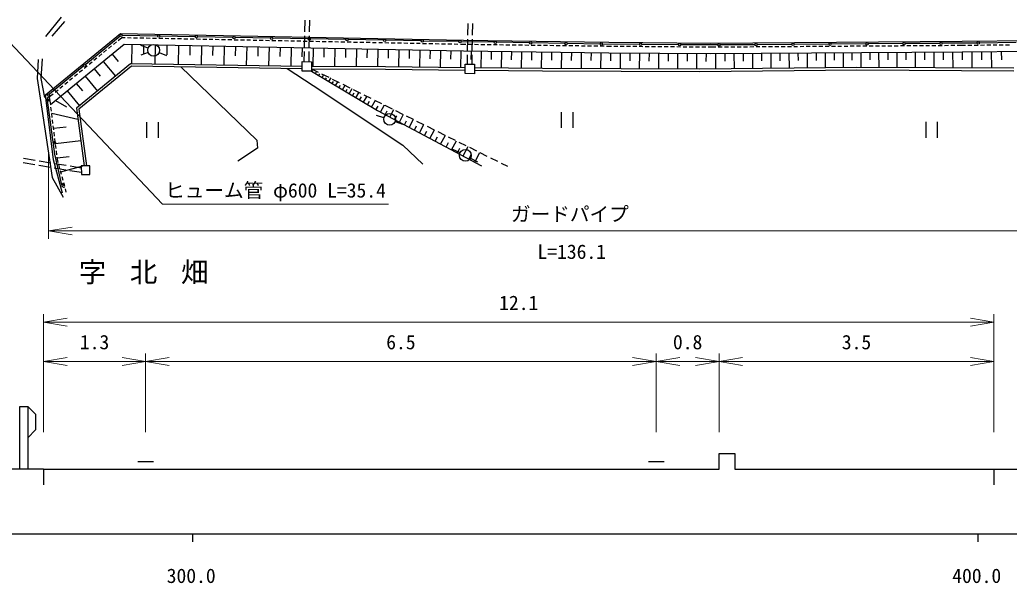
# Model space of a CAD drawing. Units: millimetres at full size, sheet at 1:1000, with parts at other scales. Extents: x 40000 to 680000, y 20000 to 380000.
# Drawn here: x 346023 to 471981, y 198715 to 270414 of the extents above; entities that cross this region are included whole.
import ezdxf
from ezdxf.enums import TextEntityAlignment as Align

# ---------------------------------------------------------------- set-up
doc = ezdxf.new("R2010")
doc.units = ezdxf.units.MM
doc.header["$LTSCALE"] = 1000
for name, color, linetype, lineweight in [('M-BGD', 7, 'Continuous', 25), ('M-STR-HTXT', 7, 'Continuous', 13), ('M-STR-STRC', 7, 'Continuous', 25), ('M-TTL-BAND', 7, 'Continuous', 25)]:
    doc.layers.add(name, color=color, linetype=linetype, lineweight=lineweight)
doc.layers.add('M-BMK-HTXT', color=7, linetype='Continuous')
doc.styles.add('ＭＳ ゴシック', font='')
doc.styles.get('ＭＳ ゴシック').set_extended_font_data('MS Gothic')

# ---------------------------------------------------------------- blocks, each defined once
blk = doc.blocks.new('open_arrow')
at = {"color": 0, "linetype": 'Continuous', "lineweight": -2}
blk.add_lwpolyline([(7.5, 1.25), (0, 0), (7.5, -1.25)], dxfattribs=at)

msp = doc.modelspace()

# ---------------------------------------------------------------- linework, layer by layer
at = {"layer": 'M-BGD'}
for p, q in [((351731, 270203), (350084, 268330)), ((382317, 268878), (382346, 270378)), ((382917, 268867), (382946, 270366)), ((403073, 268460), (403102, 269960)), ((403673, 268450), (403702, 269950)), ((349295, 260851), (358828, 268667)), ((358828, 268667), (402530, 267814)), ((382279, 266878), (382308, 268378)), ((382878, 266867), (382908, 268367)), ((349948, 259641), (359299, 267307)), ((357314, 266779), (357701, 267096)), ((357933, 267286), (358319, 267603)), ((358551, 267793), (359003, 268163)), ((359003, 268163), (359417, 268155)), ((359299, 267307), (402508, 266464)), ((359716, 268149), (360216, 268139)), ((360299, 267288), (360251, 264808)), ((360516, 268134), (361016, 268124)), ((361316, 268118), (361816, 268108)), ((362358, 266794), (361420, 267140)), ((361787, 267259), (361763, 266019)), ((362116, 268102), (362616, 268093)), ((362916, 268087), (363416, 268077)), ((363275, 267230), (363227, 264773)), ((363716, 268071), (364216, 268061)), ((364516, 268056), (365015, 268046)), ((364749, 267201), (364725, 265972)), ((365315, 268040), (365815, 268030)), ((366115, 268024), (366615, 268015)), ((366223, 267172), (366175, 264737)), ((366915, 268009), (367415, 267999)), ((367684, 267144), (367660, 265926)), ((367715, 267993), (368215, 267983)), ((368515, 267978), (369015, 267968)), ((369145, 267115), (369098, 264702)), ((369315, 267962), (369815, 267952)), ((370114, 267946), (370614, 267937)), ((370592, 267087), (370569, 265880)), ((370914, 267931), (371414, 267921)), ((371714, 267915), (372214, 267905)), ((372040, 267059), (371993, 264668)), ((372514, 267900), (373014, 267890)), ((373314, 267884), (373814, 267874)), ((374114, 267868), (374614, 267859)), ((374914, 267853), (375413, 267843)), ((375713, 267837), (376213, 267827)), ((376513, 267821), (377013, 267812)), ((377313, 267806), (377813, 267796)), ((378113, 267790), (378613, 267781)), ((378913, 267775), (379413, 267765)), ((379713, 267759), (380213, 267749)), ((380513, 267743), (381012, 267734)), ((381312, 267728), (381812, 267718)), ((382112, 267712), (382612, 267703)), ((382912, 267697), (383412, 267687)), ((383712, 267681), (384212, 267671)), ((384512, 267665), (385012, 267656)), ((385312, 267650), (385812, 267640)), ((386111, 267634), (386611, 267625)), ((386911, 267619), (387411, 267609)), ((387711, 267603), (388211, 267593)), ((388511, 267587), (389011, 267578)), ((389311, 267572), (389811, 267562)), ((390111, 267556), (390611, 267546)), ((390911, 267541), (391410, 267531)), ((391710, 267525), (392210, 267515)), ((392510, 267509), (393010, 267500)), ((393310, 267494), (393810, 267484)), ((394110, 267478), (394610, 267468)), ((394910, 267463), (395410, 267453)), ((395710, 267447), (396210, 267437)), ((396509, 267431), (397009, 267422)), ((397309, 267416), (397809, 267406)), ((398109, 267400), (398609, 267390)), ((398909, 267385), (399409, 267375)), ((399709, 267369), (400209, 267359)), ((400509, 267353), (401009, 267344)), ((401309, 267338), (401808, 267328)), ((402108, 267322), (402522, 267314)), ((402522, 267314), (402813, 267310)), ((402530, 267814), (421007, 267572)), ((403034, 266460), (403063, 267960)), ((403113, 267306), (403613, 267300)), ((403634, 266451), (403663, 267950)), ((403913, 267296), (404413, 267289)), ((404713, 267285), (405213, 267279)), ((405513, 267275), (406013, 267268)), ((406313, 267265), (406813, 267258)), ((407113, 267254), (407613, 267248)), ((407913, 267244), (408413, 267237)), ((408713, 267233), (409213, 267227)), ((409513, 267223), (410013, 267216)), ((410313, 267212), (410813, 267206)), ((411113, 267202), (411613, 267195)), ((411913, 267191), (412413, 267185)), ((412713, 267181), (413212, 267174)), ((413512, 267170), (414012, 267164)), ((414312, 267160), (414812, 267153)), ((415112, 267150), (415612, 267143)), ((415912, 267139), (416412, 267133)), ((416712, 267129), (417212, 267122)), ((417512, 267118), (418012, 267112)), ((418312, 267108), (418812, 267101)), ((419112, 267097), (419612, 267091)), ((419912, 267087), (420412, 267080)), ((420712, 267076), (421003, 267072)), ((421003, 267072), (421355, 267069)), ((421007, 267572), (434007, 267459)), ((421655, 267067), (422155, 267062)), ((422455, 267060), (422955, 267055)), ((423255, 267053), (423755, 267049)), ((424055, 267046), (424555, 267042)), ((424855, 267039), (425355, 267035)), ((425655, 267032), (426155, 267028)), ((434007, 267459), (465989, 267677)), ((444550, 267031), (445050, 267034)), ((445350, 267036), (445850, 267040)), ((446150, 267042), (446650, 267045)), ((446950, 267047), (447450, 267051)), ((447750, 267053), (448250, 267056)), ((448550, 267058), (449050, 267062)), ((449350, 267064), (449850, 267067)), ((450150, 267069), (450650, 267072)), ((450950, 267074), (451450, 267078)), ((451750, 267080), (452250, 267083)), ((452550, 267085), (453050, 267089)), ((453350, 267091), (453850, 267094)), ((454150, 267096), (454650, 267100)), ((454950, 267102), (455450, 267105)), ((455750, 267107), (456250, 267111)), ((456550, 267113), (457050, 267116)), ((457350, 267118), (457850, 267121)), ((458150, 267123), (458650, 267127)), ((458950, 267129), (459450, 267132)), ((459750, 267134), (460250, 267138)), ((460550, 267140), (461050, 267143)), ((461350, 267145), (461850, 267149)), ((462150, 267151), (462650, 267154)), ((462950, 267156), (463450, 267159)), ((463750, 267162), (464250, 267165)), ((464550, 267167), (465050, 267170)), ((465350, 267172), (465995, 267177)), ((465989, 267677), (483144, 267881)), ((465995, 267177), (466423, 267182)), ((466723, 267185), (467223, 267191)), ((467523, 267195), (468023, 267201)), ((468323, 267204), (468823, 267210)), ((469123, 267214), (469623, 267220)), ((469923, 267223), (470423, 267229)), ((470723, 267233), (471223, 267239)), ((471523, 267243), (472023, 267248)), ((356077, 265764), (356463, 266081)), ((356695, 266271), (357082, 266588)), ((357775, 266057), (358554, 265107)), ((362362, 266262), (361430, 265900)), ((363757, 266254), (364684, 265880)), ((373475, 267031), (373451, 265835)), ((374909, 267003), (374863, 264633)), ((376331, 266975), (376307, 265790)), ((377752, 266947), (377706, 264599)), ((379161, 266920), (379138, 265746)), ((380569, 266892), (380524, 264566)), ((381965, 266865), (381943, 265702)), ((382244, 265086), (382269, 266379)), ((382844, 265075), (382869, 266367)), ((383361, 266838), (383316, 264532)), ((384745, 266811), (384722, 265658)), ((386128, 266784), (386083, 264499)), ((387499, 266757), (387476, 265615)), ((388869, 266730), (388825, 264466)), ((390228, 266704), (390206, 265572)), ((391586, 266677), (391542, 264434)), ((392932, 266651), (392910, 265529)), ((394278, 266625), (394235, 264404)), ((395610, 266599), (395589, 265489)), ((396943, 266573), (396900, 264377)), ((398261, 266547), (398239, 265449)), ((399578, 266521), (399536, 264349)), ((400882, 266496), (400861, 265410)), ((402185, 266471), (402143, 264322)), ((402508, 266464), (420996, 266223)), ((403001, 264764), (403024, 265961)), ((403474, 266452), (403460, 265377)), ((403601, 264755), (403624, 265951)), ((404764, 266435), (404736, 264295)), ((406048, 266418), (406034, 265348)), ((407331, 266401), (407304, 264268)), ((408611, 266384), (408597, 265318)), ((409891, 266368), (409863, 264242)), ((411167, 266351), (411153, 265288)), ((412442, 266334), (412415, 264215)), ((413714, 266318), (413700, 265258)), ((414986, 266301), (414958, 264203)), ((416245, 266285), (416231, 265235)), ((417504, 266268), (417476, 264191)), ((418750, 266252), (418736, 265214)), ((419996, 266236), (419969, 264180)), ((420996, 266223), (434005, 266109)), ((421229, 266220), (421220, 265193)), ((422462, 266210), (422444, 264169)), ((423686, 266199), (423677, 265179)), ((424911, 266188), (424893, 264158)), ((426129, 266178), (426120, 265163)), ((426455, 267025), (426955, 267021)), ((427255, 267018), (427755, 267014)), ((427347, 266167), (427329, 264147)), ((428054, 267011), (428554, 267007)), ((428558, 266157), (428550, 265147)), ((428854, 267004), (429354, 267000)), ((429654, 266997), (430154, 266993)), ((429770, 266146), (429753, 264137)), ((430454, 266990), (430954, 266986)), ((430976, 266136), (430967, 265131)), ((431254, 266983), (431754, 266979)), ((432054, 266976), (432554, 266972)), ((432182, 266125), (432164, 264126)), ((432854, 266969), (433354, 266965)), ((433381, 266115), (433372, 265115)), ((433654, 266962), (434006, 266959)), ((434005, 266109), (466005, 266327)), ((434006, 266959), (434651, 266964)), ((434581, 266113), (434594, 264147)), ((434951, 266966), (435451, 266969)), ((435751, 266971), (436251, 266975)), ((435760, 266121), (435767, 265138)), ((436551, 266977), (437051, 266980)), ((436940, 266129), (436953, 264174)), ((437351, 266982), (437851, 266985)), ((438113, 266137), (438120, 265160)), ((438151, 266987), (438651, 266991)), ((438951, 266993), (439451, 266996)), ((439286, 266145), (439299, 264201)), ((439751, 266998), (440251, 267002)), ((440453, 266153), (440459, 265181)), ((440551, 267004), (441051, 267007)), ((441350, 267009), (441850, 267013)), ((441619, 266161), (441632, 264228)), ((442150, 267015), (442650, 267018)), ((442779, 266169), (442786, 265202)), ((442950, 267020), (443450, 267023)), ((443750, 267026), (444250, 267029)), ((443939, 266177), (443952, 264254)), ((445093, 266185), (445100, 265223)), ((446247, 266192), (446260, 264281)), ((447394, 266200), (447400, 265244)), ((448541, 266208), (448554, 264307)), ((449682, 266216), (449688, 265265)), ((450822, 266224), (450835, 264333)), ((451957, 266231), (451963, 265286)), ((453091, 266239), (453104, 264350)), ((454225, 266247), (454231, 265302)), ((455358, 266254), (455371, 264337)), ((456509, 266262), (456515, 265303)), ((457659, 266270), (457672, 264324)), ((458827, 266278), (458834, 265305)), ((459995, 266286), (460008, 264310)), ((461180, 266294), (461187, 265306)), ((462366, 266302), (462380, 264296)), ((463569, 266310), (463576, 265307)), ((464773, 266318), (464787, 264283)), ((465994, 266327), (466001, 265309)), ((466005, 266327), (483160, 266531)), ((467216, 266341), (467240, 264268)), ((468459, 266356), (468472, 265320)), ((469703, 266371), (469728, 264254)), ((470973, 266386), (470986, 265328)), ((348762, 262962), (348912, 265461)), ((360129, 264810), (353242, 259163)), ((354221, 264243), (354607, 264560)), ((354839, 264750), (355226, 265067)), ((355458, 265257), (355845, 265574)), ((356634, 265122), (358192, 263222)), ((381970, 264484), (360129, 264810)), ((381961, 263890), (381978, 265090)), ((381978, 265090), (383178, 265073)), ((383178, 265073), (383161, 263873)), ((402712, 263568), (402729, 264768)), ((402729, 264768), (403929, 264750)), ((403929, 264750), (403912, 263550)), ((352983, 263228), (353370, 263545)), ((360230, 264508), (353560, 259039)), ((353602, 263735), (353989, 264052)), ((355494, 264187), (356273, 263237)), ((381965, 264184), (360230, 264508)), ((383161, 263873), (381961, 263890)), ((383161, 263873), (391549, 258851)), ((383165, 264178), (392566, 264122)), ((383165, 264178), (384005, 263761)), ((392569, 264422), (383170, 264478)), ((383226, 263834), (383324, 263998)), ((383655, 263577), (383851, 263904)), ((384084, 263320), (384201, 263517)), ((384453, 263539), (385348, 263093)), ((384513, 263063), (384748, 263456)), ((392566, 264122), (402718, 264016)), ((402723, 264316), (392569, 264422)), ((403912, 263550), (402712, 263568)), ((403918, 264003), (412567, 263913)), ((412569, 264213), (403923, 264303)), ((412567, 263913), (432584, 263824)), ((432583, 264124), (412569, 264213)), ((452581, 264353), (432583, 264124)), ((432584, 263824), (452581, 264053)), ((472584, 264238), (452581, 264353)), ((452581, 264053), (472582, 263938)), ((349223, 260544), (348762, 262962)), ((351127, 261707), (351514, 262024)), ((351746, 262214), (352133, 262531)), ((352365, 262721), (352751, 263038)), ((353213, 262318), (353992, 261367)), ((354354, 263252), (355912, 261352)), ((384942, 262807), (385079, 263036)), ((385371, 262550), (385645, 263008)), ((385796, 262871), (386691, 262426)), ((385800, 262293), (385956, 262554)), ((386229, 262036), (386542, 262559)), ((386658, 261779), (386834, 262073)), ((387087, 261522), (387439, 262111)), ((387139, 262203), (388035, 261758)), ((350314, 252579), (349295, 260851)), ((349825, 260639), (350277, 261009)), ((350509, 261199), (350895, 261516)), ((352073, 261383), (353631, 259482)), ((387516, 261266), (387711, 261592)), ((387945, 261009), (388336, 261663)), ((388376, 260750), (388592, 261110)), ((388482, 261536), (389378, 261091)), ((388808, 260492), (389239, 261211)), ((389826, 260868), (390721, 260423)), ((349542, 260354), (349545, 260404)), ((349552, 260274), (349542, 260354)), ((349545, 260404), (349567, 260468)), ((349566, 260175), (349552, 260274)), ((350479, 253295), (349566, 260175)), ((349567, 260468), (349592, 260511)), ((349592, 260511), (349627, 260546)), ((349627, 260546), (349683, 260584)), ((349683, 260584), (349731, 260601)), ((349731, 260601), (349761, 260605)), ((349857, 260379), (349825, 260639)), ((349955, 259585), (349894, 260082)), ((350582, 260161), (351988, 259327)), ((389284, 260207), (389521, 260603)), ((389759, 259922), (390233, 260715)), ((390282, 259609), (390543, 260045)), ((390805, 259296), (391327, 260168)), ((391169, 260201), (392064, 259755)), ((391938, 258645), (392448, 259608)), ((392512, 259533), (393408, 259088)), ((350053, 258791), (349992, 259288)), ((350084, 258542), (353424, 257785)), ((350151, 257997), (350090, 258494)), ((353242, 259163), (354217, 251822)), ((353560, 259039), (354518, 251826)), ((391366, 258960), (391646, 259428)), ((392384, 257952), (391421, 258220)), ((391549, 258851), (404819, 251833)), ((392532, 258331), (392794, 258826)), ((393127, 258016), (393651, 259007)), ((393855, 258865), (394751, 258420)), ((394349, 257370), (394888, 258388)), ((414958, 258668), (414958, 256668)), ((416458, 256668), (416458, 258668)), ((350248, 257203), (350187, 257700)), ((362170, 257395), (362170, 255395)), ((363670, 255395), (363670, 257395)), ((393738, 257693), (394007, 258202)), ((393806, 257479), (394738, 257116)), ((394978, 257037), (395255, 257561)), ((395199, 258198), (396094, 257753)), ((395606, 256705), (396160, 257753)), ((396542, 257530), (397437, 257085)), ((396899, 256021), (397469, 257099)), ((461364, 257409), (461364, 255409)), ((462864, 255409), (462864, 257409)), ((350346, 256409), (350285, 256906)), ((350322, 256607), (351934, 256805)), ((350444, 255615), (350383, 256112)), ((396253, 256363), (396537, 256902)), ((397564, 255670), (397857, 256224)), ((397885, 256863), (398781, 256417)), ((398228, 255318), (398814, 256426)), ((399228, 256195), (400124, 255750)), ((399596, 254595), (400198, 255735)), ((350542, 254821), (350481, 255318)), ((350560, 254672), (353785, 255069)), ((350640, 254027), (350579, 254524)), ((398912, 254957), (399213, 255526)), ((400299, 254223), (400608, 254809)), ((400572, 255527), (401467, 255082)), ((401002, 253852), (401621, 255023)), ((401915, 254860), (402810, 254415)), ((351378, 249426), (350479, 253295)), ((350737, 253233), (350676, 253730)), ((402074, 253471), (401167, 253893)), ((401725, 253469), (402043, 254072)), ((402448, 253087), (403085, 254292)), ((403191, 252694), (403519, 253313)), ((403258, 254192), (404154, 253747)), ((403935, 252300), (404590, 253540)), ((404601, 253525), (405497, 253079)), ((347945, 251964), (346466, 252215)), ((346512, 252816), (347991, 252565)), ((348484, 252481), (349963, 252231)), ((351466, 248360), (350314, 252579)), ((350456, 252147), (351935, 251897)), ((350806, 252676), (350774, 252936)), ((350786, 252843), (352310, 253030)), ((350916, 252272), (350806, 252676)), ((351127, 251500), (350995, 251983)), ((403415, 252801), (404297, 252330)), ((405945, 252857), (406840, 252412)), ((407288, 252189), (408127, 251772)), ((349917, 251630), (348438, 251881)), ((351889, 251296), (350410, 251547)), ((351338, 250728), (351206, 251211)), ((351247, 251060), (354210, 251869)), ((353858, 250962), (352382, 251212)), ((352428, 251813), (353851, 251572)), ((354934, 251831), (353848, 251817)), ((353848, 251817), (353861, 250717)), ((353861, 250717), (354948, 250730)), ((354948, 250730), (354934, 251831)), ((351400, 249328), (351378, 249426)), ((351548, 249957), (351417, 250439)), ((351759, 249185), (351627, 249667)), ((351419, 249250), (351400, 249328)), ((351454, 249187), (351419, 249250)), ((351494, 249145), (351454, 249187)), ((351554, 249107), (351494, 249145)), ((351610, 249089), (351554, 249107)), ((351673, 249083), (351610, 249089)), ((351712, 249092), (351673, 249083)), ((351948, 248492), (351838, 248895)), ((361042, 214213), (363042, 214213)), ((426042, 214213), (428042, 214213)), ((349042, 213213), (362042, 213213)), ((349042, 213213), (349042, 211213)), ((362042, 213213), (427042, 213213)), ((437042, 213213), (470042, 213213)), ((470042, 213213), (470042, 211213))]:
    msp.add_line(p, q, dxfattribs=at)
for points in [[(366504, 264415), (376198, 255102), (376270, 254065), (373800, 252427)], [(380067, 264213), (383379, 262047), (394770, 254442), (397324, 252037)], [(346042, 213213), (346042, 221213), (347042, 221213), (347042, 213213)], [(347042, 221213), (348042, 220213), (348042, 218213), (347042, 217213)], [(427042, 213213), (435042, 213213), (435042, 215213), (437042, 215213), (437042, 213213)], [(349042, 213213), (344042, 213213), (341042, 209213)], [(470042, 213213), (475042, 213213), (482042, 208213)]]:
    msp.add_lwpolyline(points, dxfattribs=at)
for centre, radius in [((363061, 266534), 750), ((349714, 260195), 150), ((349714, 260195), 90), ((349714, 260195), 30), ((393107, 257751), 750), ((350433, 254786), 150), ((350433, 254786), 90), ((350433, 254786), 30), ((402753, 253154), 750), ((351524, 249460), 150), ((351524, 249460), 90), ((351524, 249460), 30)]:
    msp.add_circle(centre, radius, dxfattribs=at)
at = {"layer": 'M-STR-HTXT'}
for p, q in [((349672, 253539), (349672, 242539)), ((349672, 243539), (483016, 243539)), ((349042, 217933), (349042, 232933)), ((349042, 231933), (470042, 231933)), ((470042, 217933), (470042, 232933)), ((349042, 226933), (362042, 226933)), ((362042, 217933), (362042, 227933)), ((362042, 226933), (427042, 226933)), ((427042, 217933), (427042, 227933)), ((427042, 226933), (435042, 226933)), ((435042, 217933), (435042, 227933)), ((435042, 226933), (470042, 226933))]:
    msp.add_line(p, q, dxfattribs=at)
msp.add_lwpolyline([(343188, 269143), (364197, 246960), (392947, 246960)], dxfattribs=at)
at = {"layer": 'M-STR-STRC'}
for p, q in [((351273, 270751), (349309, 268301)), ((358809, 268329), (354415, 264725)), ((363569, 268338), (359075, 268421)), ((368363, 268250), (363869, 268333)), ((373157, 268161), (368663, 268244)), ((377951, 268073), (373457, 268156)), ((382745, 267984), (378251, 268067)), ((387539, 267896), (383045, 267979)), ((392333, 267808), (387839, 267890)), ((397127, 267719), (392633, 267802)), ((401921, 267631), (397427, 267714)), ((406420, 267554), (402221, 267625)), ((410919, 267477), (406720, 267548)), ((415418, 267400), (411219, 267472)), ((419917, 267323), (415718, 267395)), ((424907, 267284), (420217, 267319)), ((429898, 267247), (425207, 267282)), ((434888, 267210), (430198, 267245)), ((439602, 267243), (435188, 267210)), ((444315, 267277), (439902, 267245)), ((449028, 267312), (444615, 267280)), ((453741, 267347), (449328, 267314)), ((458454, 267382), (454041, 267349)), ((463167, 267417), (458754, 267384)), ((467880, 267451), (463467, 267419)), ((472875, 267512), (468180, 267454)), ((348364, 265376), (348225, 262955)), ((354183, 264535), (349788, 260931)), ((348225, 262955), (348598, 260441)), ((348598, 260441), (350137, 250360)), ((350137, 250360), (351525, 247830))]:
    msp.add_line(p, q, dxfattribs=at)
for centre in [(358925, 268424), (363719, 268336), (368513, 268247), (373307, 268159), (378101, 268070), (382895, 267982), (387689, 267893), (392483, 267805), (397277, 267716), (402071, 267628), (406570, 267551), (411069, 267474), (415568, 267397), (420067, 267320), (425057, 267283), (430048, 267246), (435038, 267209), (439752, 267244), (444465, 267278), (449178, 267313), (453891, 267348), (458604, 267383), (463317, 267418), (468030, 267452), (354299, 264630), (349672, 260836)]:
    msp.add_circle(centre, 150, dxfattribs=at)
at = {"layer": 'M-TTL-BAND'}
for p, q in [((40000, 205000), (579000, 205000)), ((368000, 205000), (368000, 204000)), ((468000, 205000), (468000, 204000))]:
    msp.add_line(p, q, dxfattribs=at)

# ---------------------------------------------------------------- block references
at = {"layer": 'M-STR-HTXT', "xscale": 400, "yscale": 400}
for p in [(349672, 243539), (349042, 231933), (349042, 226933), (362042, 226933), (427042, 226933), (435042, 226933)]:
    msp.add_blockref('open_arrow', p, dxfattribs=at)
at = {"layer": 'M-STR-HTXT', "xscale": 400, "yscale": 400, "rotation": 180}
for p in [(470042, 231933), (362042, 226933), (427042, 226933), (435042, 226933), (470042, 226933)]:
    msp.add_blockref('open_arrow', p, dxfattribs=at)

# ---------------------------------------------------------------- texts
at = {"layer": 'M-BMK-HTXT', "insert": (363286, 238164), "char_height": 2566, "attachment_point": 5, "style": 'ＭＳ ゴシック'}
msp.add_mtext('\\T1.86;字北畑', dxfattribs=at)
at = {"layer": 'M-STR-HTXT', "style": 'ＭＳ ゴシック'}
for s, p in [('ヒューム管 φ600 L=35.4', (378572, 248710)), ('ガードパイプ', (416050, 245692))]:
    msp.add_text(s, height=1833, dxfattribs=at).set_placement(p, align=Align.MIDDLE_CENTER)
for s, p in [('L=136.1', (416287, 239439)), ('12.1', (409542, 232933)), ('1.3', (355542, 227933)), ('6.5', (394542, 227933)), ('0.8', (431042, 227933)), ('3.5', (452542, 227933))]:
    msp.add_text(s, height=1833, dxfattribs=at).set_placement(p, align=Align.BOTTOM_CENTER)
at = {"layer": 'M-TTL-BAND', "style": 'ＭＳ ゴシック'}
for s, p in [('300.0', (367844, 198195)), ('400.0', (467844, 198195))]:
    msp.add_text(s, height=1833, dxfattribs=at).set_placement(p, align=Align.BOTTOM_CENTER)

doc.saveas('drawing.dxf')
